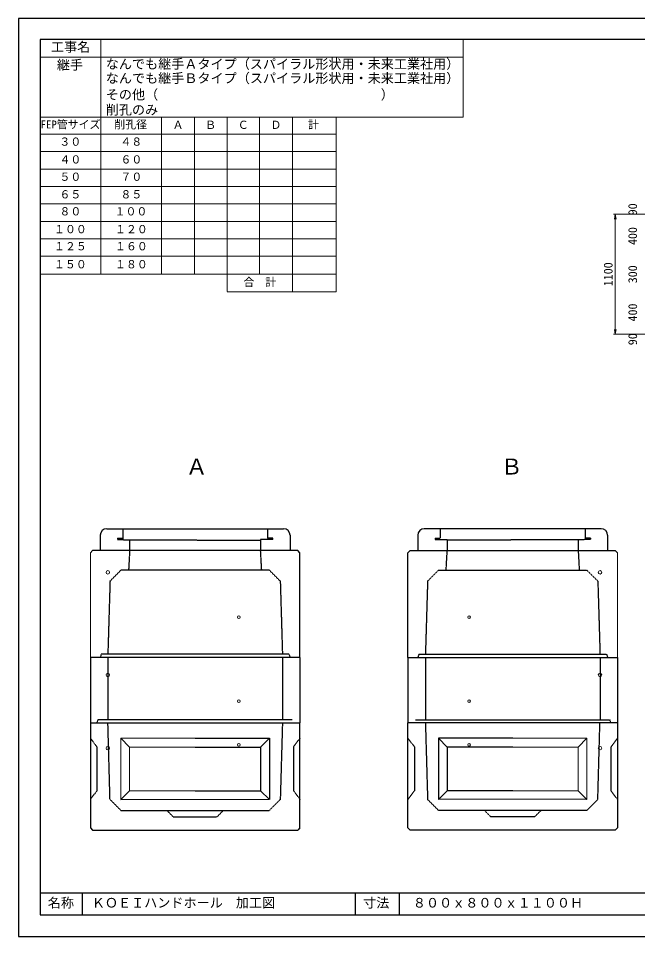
# Model space of a CAD drawing. Units: millimetres, scale not verified. Extents: x -297 to 298, y -210 to 211.
# Drawn here: x -297 to -13.3, y -210 to 210.5 of the extents above; entities that cross this region are included whole.
import ezdxf
from ezdxf.enums import TextEntityAlignment as Align

# ---------------------------------------------------------------- set-up
doc = ezdxf.new("R2010")
doc.units = ezdxf.units.MM
doc.linetypes.add('USER2', pattern=[4.7625, 3.175, -1.5875])
doc.layers.add('0-0', color=7, linetype='Continuous')
for name, color, linetype, lineweight in [('0-1_0', 9, 'Continuous', 25), ('0-2_dims', 7, 'Continuous', 18), ('0-3_pen1実線', 4, 'Continuous', 13), ('0-4_pen2実線', 3, 'Continuous', 13), ('0-5_pen3実線', 7, 'Continuous', 25), ('0-6_pen4実線', 7, 'Continuous', 25), ('0-7_pen2破線', 3, 'USER2', 25), ('0-8_鉄筋', 7, 'Continuous', 25), ('0-9_draw', 7, 'Continuous', 13)]:
    doc.layers.add(name, color=color, linetype=linetype, lineweight=lineweight)
doc.styles.add('ＭＳ ゴシック', font='')
doc.styles.get('ＭＳ ゴシック').set_extended_font_data('MS Gothic')

# ---------------------------------------------------------------- blocks, each defined once
blk = doc.blocks.new('部分図 1')
at = {"layer": '0-1_0'}
blk.add_lwpolyline([(0.1, 0.3), (11898.1, 0.3), (11898.1, 8410.3), (0.1, 8410.3)], close=True, dxfattribs=at)
at = {"layer": '0-2_dims'}
for p, q in [((755.1, 6066.8), (755.1, 8215.2)), ((4075.2, 7506.5), (4075.2, 8215.2)), ((200.1, 8055.5), (4076.2, 8055.5)), ((200.1, 7506.5), (4076.2, 7506.5)), ((1313.17, 6066.8), (1313.17, 7507.2)), ((1313.17, 6066.8), (1313.17, 7506.8)), ((1613.17, 6066.8), (1613.17, 7506.8)), ((1912.17, 5908), (1912.17, 7506.8)), ((2211.17, 6066.8), (2211.17, 7506.8)), ((2511.17, 5906), (2511.17, 7506.8)), ((200.17, 7349), (2913.17, 7349)), ((200.1, 7190), (2913.1, 7190)), ((200.1, 7028.2), (2913.1, 7028.2)), ((200.1, 6870.4), (2913.1, 6870.4)), ((200.1, 6711.4), (2913.1, 6711.4)), ((5799.5, 6616.8), (5454.5, 6616.8)), ((5469.5, 6616.8), (5469.5, 5516.8)), ((200.1, 6550.4), (2913.1, 6550.4)), ((200.1, 6390.4), (2913.1, 6390.4)), ((200.1, 6231.6), (2913.1, 6231.6)), ((2913.17, 6066.8), (2913.17, 5906.1)), ((1912.17, 5906.1), (2913.17, 5906.1)), ((5799.5, 5516.8), (5454.5, 5516.8))]:
    blk.add_line(p, q, dxfattribs=at)
blk.add_lwpolyline([(200.17, 6066.8), (2913.17, 6066.8), (2913.17, 7506.8), (200.17, 7506.8)], close=True, dxfattribs=at)
for points in [[(5477, 6571.8), (5469.5, 6616.8), (5462, 6571.8)], [(5462, 5561.8), (5469.5, 5516.8), (5477, 5561.8)]]:
    blk.add_lwpolyline(points, dxfattribs=at)
at = {"layer": '0-3_pen1実線'}
for p, q in [((2220, 3630.24), (2225.96, 3636.2)), ((3930, 3630.24), (3924.04, 3636.2))]:
    blk.add_line(p, q, dxfattribs=at)
at = {"layer": '0-4_pen2実線'}
for p, q in [((2332, 3648.2), (2332, 3636.2)), ((3818, 3648.2), (3818, 3636.2))]:
    blk.add_line(p, q, dxfattribs=at)
for centre, radius in [((820, 3336.2), 16), ((5330, 3336.2), 16), ((2020, 2926.2), 12), ((4130, 2926.2), 12), ((819.99, 2397), 16), ((5330.01, 2397), 16), ((2019.99, 2157), 12), ((4130.01, 2157), 12), ((2020, 1756.9), 12), ((4130, 1756.9), 12), ((820, 1726.9), 16), ((5330, 1726.9), 16)]:
    blk.add_circle(centre, radius, dxfattribs=at)
at = {"layer": '0-5_pen3実線'}
for p, q in [((810, 3736.2), (2430, 3736.2)), ((5340, 3736.2), (3720, 3736.2)), ((750, 3676.2), (750, 3536.2)), ((2490, 3676.2), (2490, 3536.2)), ((3660, 3676.2), (3660, 3536.2)), ((5400, 3676.2), (5400, 3536.2)), ((2560, 3536.2), (680, 3536.2)), ((2580, 3516.2), (2560, 3536.2)), ((3570, 3516.2), (3590, 3536.2)), ((3590, 3536.2), (5470, 3536.2)), ((2580, 2556.2), (2580, 3516.2)), ((3570, 2556.2), (3570, 3516.2)), ((659.99, 2557), (659.99, 1957)), ((2580, 2556.2), (660, 2556.2)), ((2579.99, 2557), (2579.99, 1957)), ((3570, 2556.2), (5490, 2556.2)), ((3570.01, 2557), (3570.01, 1957)), ((5490.01, 2557), (5490.01, 1957)), ((659.99, 1957), (2579.99, 1957)), ((660, 1956.9), (660, 996.9)), ((2580, 996.9), (2580, 1956.9)), ((3570, 996.9), (3570, 1956.9)), ((5490.01, 1957), (3570.01, 1957)), ((5490, 1956.9), (5490, 996.9)), ((1620, 1816.9), (2300, 1816.9)), ((2300, 1816.9), (2220, 1736.9)), ((2300, 1816.9), (2300, 1256.9)), ((4530, 1816.9), (3850, 1816.9)), ((3850, 1816.9), (3930, 1736.9)), ((3850, 1816.9), (3850, 1256.9)), ((1620, 1736.9), (2220, 1736.9)), ((2220, 1736.9), (2220, 1336.9)), ((4530, 1736.9), (3930, 1736.9)), ((3930, 1736.9), (3930, 1336.9)), ((1620, 1336.9), (2220, 1336.9)), ((2220, 1336.9), (2300, 1256.9)), ((3930, 1336.9), (3850, 1256.9)), ((4530, 1336.9), (3930, 1336.9)), ((940, 1256.9), (2297.06, 1259.84)), ((5210, 1256.9), (3852.94, 1259.84)), ((660, 996.9), (680, 976.9)), ((680, 976.9), (2560, 976.9)), ((2580, 996.9), (2560, 976.9)), ((3570, 996.9), (3590, 976.9)), ((5470, 976.9), (3590, 976.9)), ((5490, 996.9), (5470, 976.9)), ((586.1, 400.3), (586.1, 200.3)), ((3488.1, 400.3), (3488.1, 200.3))]:
    blk.add_line(p, q, dxfattribs=at)
for centre, start, end in [((810, 3676.2), 90, 180), ((2430, 3676.2), 0, 90), ((3720, 3676.2), 90, 180), ((5340, 3676.2), 0, 90)]:
    blk.add_arc(centre, 60, start, end, dxfattribs=at)
at = {"layer": '0-6_pen4実線'}
for p, q in [((200.1, 400.3), (11709.1, 400.3)), ((3085.4, 400.3), (3085.4, 200.3))]:
    blk.add_line(p, q, dxfattribs=at)
blk.add_lwpolyline([(200.1, 200.3), (11709.1, 200.3), (11709.1, 8215.3), (200.1, 8215.3)], close=True, dxfattribs=at)
at = {"layer": '0-7_pen2破線'}
for p, q in [((956, 3736.2), (956, 3636.2)), ((2284, 3736.2), (2284, 3648.2)), ((3866, 3736.2), (3866, 3648.2)), ((5194, 3736.2), (5194, 3636.2)), ((908, 3648.2), (956, 3648.2)), ((908, 3648.2), (908, 3636.2)), ((908, 3636.2), (2220, 3630.24)), ((1020, 3636.2), (1020, 3536.2)), ((2220, 3636.2), (2220, 3536.2)), ((2332, 3636.2), (2220, 3636.2)), ((2332, 3648.2), (2284, 3648.2)), ((3818, 3648.2), (3866, 3648.2)), ((3818, 3636.2), (3930, 3636.2)), ((5242, 3636.2), (3930, 3630.24)), ((3930, 3636.2), (3930, 3536.2)), ((5130, 3636.2), (5130, 3536.2)), ((5242, 3648.2), (5194, 3648.2)), ((5242, 3648.2), (5242, 3636.2)), ((1020, 3536.2), (1010, 3356.2)), ((2230, 3356.2), (2220, 3536.2)), ((3920, 3356.2), (3930, 3536.2)), ((5130, 3536.2), (5140, 3356.2)), ((840, 3256.2), (940, 3356.2)), ((1620, 3356.2), (940, 3356.2)), ((2300, 3356.2), (1620, 3356.2)), ((2300, 3356.2), (2400, 3256.2)), ((3850, 3356.2), (3750, 3256.2)), ((3850, 3356.2), (4530, 3356.2)), ((4530, 3356.2), (5210, 3356.2)), ((5310, 3256.2), (5210, 3356.2)), ((840, 3256.2), (820, 2586.2)), ((2400, 3256.2), (2420, 2586.2)), ((3750, 3256.2), (3730, 2586.2)), ((5310, 3256.2), (5330, 2586.2)), ((760, 2586.2), (750, 2556.2)), ((1620, 2586.2), (760, 2586.2)), ((819.99, 2557), (819.99, 1987)), ((2480, 2586.2), (1620, 2586.2)), ((2419.99, 2557), (2419.99, 1987)), ((2480, 2586.2), (2490, 2556.2)), ((3670, 2586.2), (3660, 2556.2)), ((3670, 2586.2), (4530, 2586.2)), ((3730.01, 2557), (3730.01, 1987)), ((4530, 2586.2), (5390, 2586.2)), ((5330.01, 2557), (5330.01, 1987)), ((5390, 2586.2), (5400, 2556.2)), ((719.99, 1957), (729.99, 1987)), ((1619.99, 1987), (729.99, 1987)), ((840, 1256.9), (820.82, 1956.9)), ((2509.99, 1987), (1619.99, 1987)), ((3640.01, 1987), (4530.01, 1987)), ((4530.01, 1987), (5420.01, 1987)), ((5310, 1256.9), (5329.18, 1956.9)), ((5430.01, 1957), (5420.01, 1987)), ((660, 1816.9), (720, 1736.9)), ((2580, 1816.9), (2520, 1736.9)), ((3570, 1816.9), (3630, 1736.9)), ((5490, 1816.9), (5430, 1736.9)), ((2520, 1736.9), (2520, 1336.9)), ((3630, 1736.9), (3630, 1336.9)), ((2520, 1336.9), (2580, 1256.9)), ((3630, 1336.9), (3570, 1256.9)), ((940, 1156.9), (840, 1256.9)), ((5210, 1156.9), (5310, 1256.9)), ((940, 1156.9), (2300, 1156.9)), ((1420, 1096.9), (1360, 1156.9)), ((1420, 1096.9), (1820, 1096.9)), ((1820, 1096.9), (1880, 1156.9)), ((5210, 1156.9), (3850, 1156.9)), ((4330, 1096.9), (4270, 1156.9)), ((4730, 1096.9), (4330, 1096.9)), ((4730, 1096.9), (4790, 1156.9))]:
    blk.add_line(p, q, dxfattribs=at)
for points in [[(2420, 1956.9), (2400, 1256.9), (2300, 1156.9)], [(3730, 1956.9), (3750, 1256.9), (3850, 1156.9)], [(720, 1736.9), (720, 1336.9), (660, 1256.9)], [(5430, 1736.9), (5430, 1336.9), (5490, 1256.9)]]:
    blk.add_lwpolyline(points, dxfattribs=at)
at = {"layer": '0-9_draw'}
for p, q in [((660, 3516.2), (680, 3536.2)), ((5490, 3516.2), (5470, 3536.2)), ((660, 3516.2), (660, 2556.2)), ((5490, 3516.2), (5490, 2556.2)), ((940, 1816.9), (1620, 1816.9)), ((940, 1816.9), (940, 1256.9)), ((940, 1816.9), (1020, 1736.9)), ((5210, 1816.9), (4530, 1816.9)), ((5210, 1816.9), (5130, 1736.9)), ((5210, 1816.9), (5210, 1256.9)), ((1020, 1736.9), (1620, 1736.9)), ((1020, 1736.9), (1020, 1336.9)), ((5130, 1736.9), (4530, 1736.9)), ((5130, 1736.9), (5130, 1336.9)), ((1020, 1336.9), (940, 1256.9)), ((1020, 1336.9), (1620, 1336.9)), ((5130, 1336.9), (4530, 1336.9)), ((5130, 1336.9), (5210, 1256.9))]:
    blk.add_line(p, q, dxfattribs=at)
at = {"layer": '0-2_dims', "style": 'ＭＳ ゴシック'}
for s, height, p in [('工事名', 87.98, (299.1, 8078.2)), ('継手', 87.98, (353.1, 7914.2)), ('なんでも継手Ａタイプ（スパイラル形状用・未来工業社用）\u3000\u3000', 87.98, (801.1, 7922.2)), ('なんでも継手Ｂタイプ（スパイラル形状用・未来工業社用）\u3000\u3000', 87.98, (801.1, 7792.2)), ('その他（\u3000\u3000\u3000\u3000\u3000\u3000\u3000\u3000\u3000\u3000\u3000\u3000\u3000\u3000\u3000\u3000\u3000）', 87.98, (801.1, 7642.2)), ('削孔のみ', 87.98, (801.1, 7503.2)), ('FEP管サイズ', 73.31, (203.17, 7379.9)), ('削孔径', 73.31, (879.17, 7379.9)), ('Ａ', 73.31, (1413.17, 7375.9)), ('Ｂ', 73.31, (1712.17, 7375.9)), ('Ｃ', 73.31, (2011.17, 7375.9)), ('Ｄ', 73.31, (2310.17, 7375.9)), ('計', 73.31, (2654.17, 7378.9)), ('３０', 73.31, (376.17, 7221.9)), ('４８', 73.31, (935.17, 7221.9)), ('４０', 73.31, (377.07, 7058.9)), ('６０', 73.31, (936.07, 7058.9)), ('５０', 73.31, (377.07, 6900.5)), ('７０', 73.31, (936.07, 6900.5)), ('６５', 73.31, (377.07, 6739.5)), ('８５', 73.31, (936.07, 6739.5)), ('８０', 73.31, (377.17, 6583.5)), ('１００', 73.31, (882.17, 6583.5)), ('１００', 73.31, (327.07, 6420.5)), ('１２０', 73.31, (886.07, 6420.5)), ('１２５', 73.31, (327.07, 6264.1)), ('１６０', 73.31, (886.07, 6264.1)), ('１５０', 73.31, (327.07, 6099.1)), ('１８０', 73.31, (886.07, 6099.1)), ('合\u3000計', 73.31, (2063.17, 5935.9))]:
    blk.add_text(s, height=height, dxfattribs=at).set_placement(p, align=Align.BOTTOM_LEFT)
for s, p in [('90', (5693.56, 6606.8)), ('400', (5693.56, 6334.3)), ('1100', (5469, 5956.8)), ('300', (5693.56, 5984.3)), ('400', (5693.56, 5634.3)), ('90', (5693.56, 5416.8))]:
    blk.add_text(s, height=80.65, rotation=90, dxfattribs=at).set_placement(p, align=Align.BOTTOM_LEFT)
at = {"layer": '0-5_pen3実線', "style": 'ＭＳ ゴシック'}
for s, p in [('名称', (270.1, 240.3)), ('ＫＯＥＩハンドホール\u3000加工図', (673.1, 240.3)), ('寸法', (3159.3, 240.3)), ('８００ｘ８００ｘ１１００Ｈ', (3615.1, 240.3))]:
    blk.add_text(s, height=87.98, dxfattribs=at).set_placement(p, align=Align.BOTTOM_LEFT)
at = {"layer": '0-8_鉄筋', "style": 'ＭＳ ゴシック'}
for s, p in [('Ａ', (1533.97, 4188.23)), ('Ｂ', (4419.97, 4188.23))]:
    blk.add_text(s, height=146.6, dxfattribs=at).set_placement(p, align=Align.BOTTOM_LEFT)

msp = doc.modelspace()

# ---------------------------------------------------------------- block references
at = {"layer": '0-0', "xscale": 0.05, "yscale": 0.05}
msp.add_blockref('部分図 1', (-297, -210), dxfattribs=at)

doc.saveas('drawing.dxf')
